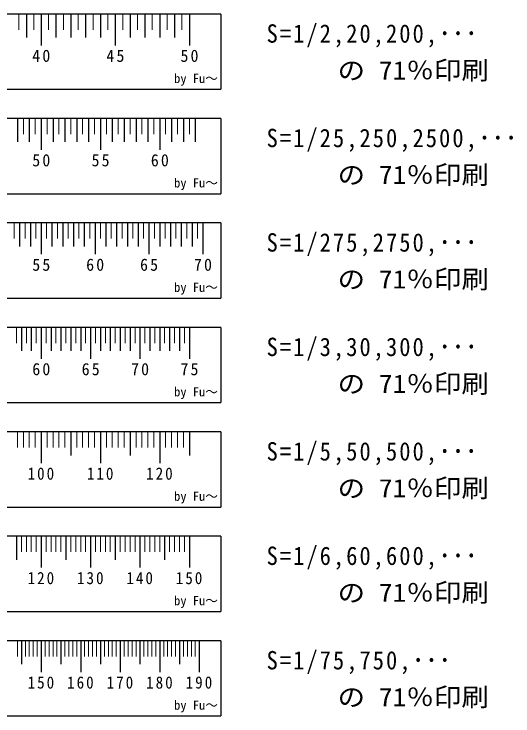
# Model space of a CAD drawing. Units: millimetres on the paper, enlarged 125 times, with parts at other scales. Extents: x -33544 to 34536, y -21689 to 23870.
# Drawn here: x 19596 to 34536, y -21689 to -689 of the extents above; entities that cross this region are included whole.
import ezdxf
from ezdxf.enums import TextEntityAlignment as Align

# ---------------------------------------------------------------- set-up
doc = ezdxf.new("R2010")
doc.units = ezdxf.units.MM
doc.header["$LTSCALE"] = 125
for name, color, linetype, lineweight in [('4-0', 4, 'Continuous', 13), ('5-0', 7, 'Continuous', 25), ('6-0', 7, 'Continuous', 25), ('7-0', 7, 'Continuous', 25), ('8-0', 4, 'Continuous', 13), ('9-0', 4, 'Continuous', 13), ('A-0', 4, 'Continuous', 13), ('F-0', 7, 'Continuous', 25)]:
    doc.layers.add(name, color=color, linetype=linetype, lineweight=lineweight)
doc.styles.add('ＭＳ 明朝', font='')
doc.styles.get('ＭＳ 明朝').set_extended_font_data('MS Mincho')

msp = doc.modelspace()

# ---------------------------------------------------------------- linework, layer by layer
at = {"layer": '4-0'}
for p, q in [((19743.1, -689.4), (19743.1, -1158.2)), ((20186.8, -689.4), (20186.8, -1158.2)), ((20630.6, -689.4), (20630.6, -1158.2)), ((21074.3, -689.4), (21074.3, -1158.2)), ((21518.1, -689.4), (21518.1, -1158.2)), ((21961.8, -689.4), (21961.8, -1158.2)), ((22405.6, -689.4), (22405.6, -1158.2)), ((22849.3, -689.4), (22849.3, -1158.2)), ((23293.1, -689.4), (23293.1, -1158.2)), ((23736.8, -689.4), (23736.8, -1158.2)), ((24180.6, -689.4), (24180.6, -1158.2)), ((24624.3, -689.4), (24624.3, -1158.2))]:
    msp.add_line(p, q, dxfattribs=at)
at = {"layer": '4-0', "color": 7, "lineweight": 25}
for p, q in [((19965, -689.4), (19965, -1392.5)), ((20408.7, -689.4), (20408.7, -1626.9)), ((20852.5, -689.4), (20852.5, -1392.5)), ((21296.2, -689.4), (21296.2, -1392.5)), ((21740, -689.4), (21740, -1392.5)), ((22183.7, -689.4), (22183.7, -1392.5)), ((22627.5, -689.4), (22627.5, -1626.9)), ((23071.2, -689.4), (23071.2, -1392.5)), ((23515, -689.4), (23515, -1392.5)), ((23958.7, -689.4), (23958.7, -1392.5)), ((24402.5, -689.4), (24402.5, -1392.5)), ((24846.2, -689.4), (24846.2, -1626.9))]:
    msp.add_line(p, q, dxfattribs=at)
at = {"layer": '5-0'}
for p, q in [((19698.7, -3814.4), (19698.7, -4517.5)), ((20053.7, -3814.4), (20053.7, -4517.5)), ((20408.7, -3814.4), (20408.7, -4751.9)), ((20763.7, -3814.4), (20763.7, -4517.5)), ((21118.7, -3814.4), (21118.7, -4517.5)), ((21473.7, -3814.4), (21473.7, -4517.5)), ((21828.7, -3814.4), (21828.7, -4517.5)), ((22183.7, -3814.4), (22183.7, -4751.9)), ((22538.7, -3814.4), (22538.7, -4517.5)), ((22893.7, -3814.4), (22893.7, -4517.5)), ((23248.7, -3814.4), (23248.7, -4517.5)), ((23603.7, -3814.4), (23603.7, -4517.5)), ((23958.7, -3814.4), (23958.7, -4751.9)), ((24313.7, -3814.4), (24313.7, -4517.5)), ((24668.7, -3814.4), (24668.7, -4517.5)), ((25023.7, -3814.4), (25023.7, -4517.5))]:
    msp.add_line(p, q, dxfattribs=at)
at = {"layer": '5-0', "color": 4, "lineweight": 13}
for p, q in [((19876.2, -3814.4), (19876.2, -4283.2)), ((20231.2, -3814.4), (20231.2, -4283.2)), ((20586.2, -3814.4), (20586.2, -4283.2)), ((20941.2, -3814.4), (20941.2, -4283.2)), ((21296.2, -3814.4), (21296.2, -4283.2)), ((21651.2, -3814.4), (21651.2, -4283.2)), ((22006.2, -3814.4), (22006.2, -4283.2)), ((22361.2, -3814.4), (22361.2, -4283.2)), ((22716.2, -3814.4), (22716.2, -4283.2)), ((23071.2, -3814.4), (23071.2, -4283.2)), ((23426.2, -3814.4), (23426.2, -4283.2)), ((23781.2, -3814.4), (23781.2, -4283.2)), ((24136.2, -3814.4), (24136.2, -4283.2)), ((24491.2, -3814.4), (24491.2, -4283.2)), ((24846.2, -3814.4), (24846.2, -4283.2))]:
    msp.add_line(p, q, dxfattribs=at)
at = {"layer": '6-0', "color": 4, "lineweight": 13}
for p, q in [((19601.9, -6939.4), (19601.9, -7408.2)), ((19924.6, -6939.4), (19924.6, -7408.2)), ((20247.4, -6939.4), (20247.4, -7408.2)), ((20570.1, -6939.4), (20570.1, -7408.2)), ((20892.8, -6939.4), (20892.8, -7408.2)), ((21215.5, -6939.4), (21215.5, -7408.2)), ((21538.3, -6939.4), (21538.3, -7408.2)), ((21861, -6939.4), (21861, -7408.2)), ((22183.7, -6939.4), (22183.7, -7408.2)), ((22506.4, -6939.4), (22506.4, -7408.2)), ((22829.2, -6939.4), (22829.2, -7408.2)), ((23151.9, -6939.4), (23151.9, -7408.2)), ((23474.6, -6939.4), (23474.6, -7408.2)), ((23797.4, -6939.4), (23797.4, -7408.2)), ((24120.1, -6939.4), (24120.1, -7408.2)), ((24442.8, -6939.4), (24442.8, -7408.2)), ((24765.5, -6939.4), (24765.5, -7408.2)), ((25088.3, -6939.4), (25088.3, -7408.2))]:
    msp.add_line(p, q, dxfattribs=at)
at = {"layer": '6-0'}
for p, q in [((19763.3, -6939.4), (19763.3, -7642.5)), ((20086, -6939.4), (20086, -7642.5)), ((20408.7, -6939.4), (20408.7, -7876.9)), ((20731.4, -6939.4), (20731.4, -7642.5)), ((21054.2, -6939.4), (21054.2, -7642.5)), ((21376.9, -6939.4), (21376.9, -7642.5)), ((21699.6, -6939.4), (21699.6, -7642.5)), ((22022.4, -6939.4), (22022.4, -7876.9)), ((22345.1, -6939.4), (22345.1, -7642.5)), ((22667.8, -6939.4), (22667.8, -7642.5)), ((22990.5, -6939.4), (22990.5, -7642.5)), ((23313.3, -6939.4), (23313.3, -7642.5)), ((23636, -6939.4), (23636, -7876.9)), ((23958.7, -6939.4), (23958.7, -7642.5)), ((24281.4, -6939.4), (24281.4, -7642.5)), ((24604.2, -6939.4), (24604.2, -7642.5)), ((24926.9, -6939.4), (24926.9, -7642.5)), ((25249.6, -6939.4), (25249.6, -7876.9))]:
    msp.add_line(p, q, dxfattribs=at)
at = {"layer": '7-0', "color": 4, "lineweight": 13}
for p, q in [((19669.1, -10064.4), (19669.1, -10533.2)), ((19965, -10064.4), (19965, -10533.2)), ((20260.8, -10064.4), (20260.8, -10533.2)), ((20556.6, -10064.4), (20556.6, -10533.2)), ((20852.5, -10064.4), (20852.5, -10533.2)), ((21148.3, -10064.4), (21148.3, -10533.2)), ((21444.1, -10064.4), (21444.1, -10533.2)), ((21740, -10064.4), (21740, -10533.2)), ((22035.8, -10064.4), (22035.8, -10533.2)), ((22331.6, -10064.4), (22331.6, -10533.2)), ((22627.5, -10064.4), (22627.5, -10533.2)), ((22923.3, -10064.4), (22923.3, -10533.2)), ((23219.1, -10064.4), (23219.1, -10533.2)), ((23515, -10064.4), (23515, -10533.2)), ((23810.8, -10064.4), (23810.8, -10533.2)), ((24106.6, -10064.4), (24106.6, -10533.2)), ((24402.5, -10064.4), (24402.5, -10533.2)), ((24698.3, -10064.4), (24698.3, -10533.2))]:
    msp.add_line(p, q, dxfattribs=at)
at = {"layer": '7-0'}
for p, q in [((19817.1, -10064.4), (19817.1, -10767.5)), ((20112.9, -10064.4), (20112.9, -10767.5)), ((20408.7, -10064.4), (20408.7, -11001.9)), ((20704.6, -10064.4), (20704.6, -10767.5)), ((21000.4, -10064.4), (21000.4, -10767.5)), ((21296.2, -10064.4), (21296.2, -10767.5)), ((21592.1, -10064.4), (21592.1, -10767.5)), ((21887.9, -10064.4), (21887.9, -11001.9)), ((22183.7, -10064.4), (22183.7, -10767.5)), ((22479.6, -10064.4), (22479.6, -10767.5)), ((22775.4, -10064.4), (22775.4, -10767.5)), ((23071.2, -10064.4), (23071.2, -10767.5)), ((23367.1, -10064.4), (23367.1, -11001.9)), ((23662.9, -10064.4), (23662.9, -10767.5)), ((23958.7, -10064.4), (23958.7, -10767.5)), ((24254.6, -10064.4), (24254.6, -10767.5)), ((24550.4, -10064.4), (24550.4, -10767.5)), ((24846.2, -10064.4), (24846.2, -11001.9))]:
    msp.add_line(p, q, dxfattribs=at)
at = {"layer": '8-0'}
for p, q in [((19698.7, -13189.4), (19698.7, -13658.2)), ((19876.2, -13189.4), (19876.2, -13658.2)), ((20053.7, -13189.4), (20053.7, -13658.2)), ((20231.2, -13189.4), (20231.2, -13658.2)), ((20586.2, -13189.4), (20586.2, -13658.2)), ((20763.7, -13189.4), (20763.7, -13658.2)), ((20941.2, -13189.4), (20941.2, -13658.2)), ((21118.7, -13189.4), (21118.7, -13658.2)), ((21473.7, -13189.4), (21473.7, -13658.2)), ((21651.2, -13189.4), (21651.2, -13658.2)), ((21828.7, -13189.4), (21828.7, -13658.2)), ((22006.2, -13189.4), (22006.2, -13658.2)), ((22361.2, -13189.4), (22361.2, -13658.2)), ((22538.7, -13189.4), (22538.7, -13658.2)), ((22716.2, -13189.4), (22716.2, -13658.2)), ((22893.7, -13189.4), (22893.7, -13658.2)), ((23248.7, -13189.4), (23248.7, -13658.2)), ((23426.2, -13189.4), (23426.2, -13658.2)), ((23603.7, -13189.4), (23603.7, -13658.2)), ((23781.2, -13189.4), (23781.2, -13658.2)), ((24136.2, -13189.4), (24136.2, -13658.2)), ((24313.7, -13189.4), (24313.7, -13658.2)), ((24491.2, -13189.4), (24491.2, -13658.2)), ((24668.7, -13189.4), (24668.7, -13658.2))]:
    msp.add_line(p, q, dxfattribs=at)
at = {"layer": '8-0', "color": 7, "lineweight": 25}
for p, q in [((20408.7, -13189.4), (20408.7, -14126.9)), ((21296.2, -13189.4), (21296.2, -13892.5)), ((22183.7, -13189.4), (22183.7, -14126.9)), ((23071.2, -13189.4), (23071.2, -13892.5)), ((23958.7, -13189.4), (23958.7, -14126.9)), ((24846.2, -13189.4), (24846.2, -13892.5))]:
    msp.add_line(p, q, dxfattribs=at)
at = {"layer": '9-0', "color": 7, "lineweight": 25}
for p, q in [((19669.1, -16314.4), (19669.1, -17017.5)), ((20408.7, -16314.4), (20408.7, -17251.9)), ((21148.3, -16314.4), (21148.3, -17017.5)), ((21887.9, -16314.4), (21887.9, -17251.9)), ((22627.5, -16314.4), (22627.5, -17017.5)), ((23367.1, -16314.4), (23367.1, -17251.9)), ((24106.6, -16314.4), (24106.6, -17017.5)), ((24846.2, -16314.4), (24846.2, -17251.9))]:
    msp.add_line(p, q, dxfattribs=at)
at = {"layer": '9-0'}
for p, q in [((19817.1, -16314.4), (19817.1, -16783.2)), ((19965, -16314.4), (19965, -16783.2)), ((20112.9, -16314.4), (20112.9, -16783.2)), ((20260.8, -16314.4), (20260.8, -16783.2)), ((20556.6, -16314.4), (20556.6, -16783.2)), ((20704.6, -16314.4), (20704.6, -16783.2)), ((20852.5, -16314.4), (20852.5, -16783.2)), ((21000.4, -16314.4), (21000.4, -16783.2)), ((21296.2, -16314.4), (21296.2, -16783.2)), ((21444.1, -16314.4), (21444.1, -16783.2)), ((21592.1, -16314.4), (21592.1, -16783.2)), ((21740, -16314.4), (21740, -16783.2)), ((22035.8, -16314.4), (22035.8, -16783.2)), ((22183.7, -16314.4), (22183.7, -16783.2)), ((22331.6, -16314.4), (22331.6, -16783.2)), ((22479.6, -16314.4), (22479.6, -16783.2)), ((22775.4, -16314.4), (22775.4, -16783.2)), ((22923.3, -16314.4), (22923.3, -16783.2)), ((23071.2, -16314.4), (23071.2, -16783.2)), ((23219.1, -16314.4), (23219.1, -16783.2)), ((23515, -16314.4), (23515, -16783.2)), ((23662.9, -16314.4), (23662.9, -16783.2)), ((23810.8, -16314.4), (23810.8, -16783.2)), ((23958.7, -16314.4), (23958.7, -16783.2)), ((24254.6, -16314.4), (24254.6, -16783.2)), ((24402.5, -16314.4), (24402.5, -16783.2)), ((24550.4, -16314.4), (24550.4, -16783.2)), ((24698.3, -16314.4), (24698.3, -16783.2))]:
    msp.add_line(p, q, dxfattribs=at)
at = {"layer": 'A-0'}
for p, q in [((19698.7, -19439.4), (19698.7, -19908.2)), ((19935.4, -19439.4), (19935.4, -19908.2)), ((20053.7, -19439.4), (20053.7, -19908.2)), ((20172.1, -19439.4), (20172.1, -19908.2)), ((20290.4, -19439.4), (20290.4, -19908.2)), ((20527.1, -19439.4), (20527.1, -19908.2)), ((20645.4, -19439.4), (20645.4, -19908.2)), ((20763.7, -19439.4), (20763.7, -19908.2)), ((20882.1, -19439.4), (20882.1, -19908.2)), ((21118.7, -19439.4), (21118.7, -19908.2)), ((21237.1, -19439.4), (21237.1, -19908.2)), ((21355.4, -19439.4), (21355.4, -19908.2)), ((21473.7, -19439.4), (21473.7, -19908.2)), ((21710.4, -19439.4), (21710.4, -19908.2)), ((21828.7, -19439.4), (21828.7, -19908.2)), ((21947.1, -19439.4), (21947.1, -19908.2)), ((22065.4, -19439.4), (22065.4, -19908.2)), ((22302.1, -19439.4), (22302.1, -19908.2)), ((22420.4, -19439.4), (22420.4, -19908.2)), ((22538.7, -19439.4), (22538.7, -19908.2)), ((22657.1, -19439.4), (22657.1, -19908.2)), ((22893.7, -19439.4), (22893.7, -19908.2)), ((23012.1, -19439.4), (23012.1, -19908.2)), ((23130.4, -19439.4), (23130.4, -19908.2)), ((23248.7, -19439.4), (23248.7, -19908.2)), ((23485.4, -19439.4), (23485.4, -19908.2)), ((23603.7, -19439.4), (23603.7, -19908.2)), ((23722.1, -19439.4), (23722.1, -19908.2)), ((23840.4, -19439.4), (23840.4, -19908.2)), ((24077.1, -19439.4), (24077.1, -19908.2)), ((24195.4, -19439.4), (24195.4, -19908.2)), ((24313.7, -19439.4), (24313.7, -19908.2)), ((24432.1, -19439.4), (24432.1, -19908.2)), ((24668.7, -19439.4), (24668.7, -19908.2)), ((24787.1, -19439.4), (24787.1, -19908.2)), ((24905.4, -19439.4), (24905.4, -19908.2)), ((25023.7, -19439.4), (25023.7, -19908.2))]:
    msp.add_line(p, q, dxfattribs=at)
at = {"layer": 'A-0', "color": 7, "lineweight": 25}
for p, q in [((19817.1, -19439.4), (19817.1, -20142.5)), ((20408.7, -19439.4), (20408.7, -20376.9)), ((21000.4, -19439.4), (21000.4, -20142.5)), ((21592.1, -19439.4), (21592.1, -20376.9)), ((22183.7, -19439.4), (22183.7, -20142.5)), ((22775.4, -19439.4), (22775.4, -20376.9)), ((23367.1, -19439.4), (23367.1, -20142.5)), ((23958.7, -19439.4), (23958.7, -20376.9)), ((24550.4, -19439.4), (24550.4, -20142.5)), ((25142.1, -19439.4), (25142.1, -20376.9))]:
    msp.add_line(p, q, dxfattribs=at)
at = {"layer": 'F-0'}
for p, q in [((25783.7, -689.4), (2033.7, -689.4)), ((25783.7, -689.4), (25783.7, -2939.4)), ((2033.7, -2939.4), (25783.7, -2939.4)), ((25783.7, -3814.4), (2033.7, -3814.4)), ((25783.7, -3814.4), (25783.7, -6064.4)), ((2033.7, -6064.4), (25783.7, -6064.4)), ((25783.7, -6939.4), (2033.7, -6939.4)), ((25783.7, -6939.4), (25783.7, -9189.4)), ((2033.7, -9189.4), (25783.7, -9189.4)), ((25783.7, -10064.4), (2033.7, -10064.4)), ((25783.7, -10064.4), (25783.7, -12314.4)), ((2033.7, -12314.4), (25783.7, -12314.4)), ((25783.7, -13189.4), (2033.7, -13189.4)), ((25783.7, -13189.4), (25783.7, -15439.4)), ((2033.7, -15439.4), (25783.7, -15439.4)), ((25783.7, -16314.4), (2033.7, -16314.4)), ((25783.7, -16314.4), (25783.7, -18564.4)), ((2033.7, -18564.4), (25783.7, -18564.4)), ((25783.7, -19439.4), (2033.7, -19439.4)), ((25783.7, -19439.4), (25783.7, -21689.4)), ((2033.7, -21689.4), (25783.7, -21689.4))]:
    msp.add_line(p, q, dxfattribs=at)

# ---------------------------------------------------------------- texts
at = {"layer": '4-0', "color": 3, "char_height": 366.6, "attachment_point": 7, "style": 'ＭＳ 明朝'}
for s, insert in [('\\T1.27;\\W0.95;40', (20143.1, -2126.9)), ('\\T1.27;\\W0.95;45', (22361.8, -2126.9)), ('\\T1.27;\\W0.95;50', (24580.6, -2126.9))]:
    msp.add_mtext(s, dxfattribs=dict(at, insert=insert))
at = {"layer": '5-0', "color": 3, "char_height": 366.6, "attachment_point": 7, "style": 'ＭＳ 明朝'}
for s, insert in [('\\T1.27;\\W0.95;50', (20143.1, -5251.9)), ('\\T1.27;\\W0.95;55', (21918.1, -5251.9)), ('\\T1.27;\\W0.95;60', (23693.1, -5251.9))]:
    msp.add_mtext(s, dxfattribs=dict(at, insert=insert))
at = {"layer": '6-0', "color": 3, "char_height": 366.6, "attachment_point": 7, "style": 'ＭＳ 明朝'}
for s, insert in [('\\T1.27;\\W0.95;55', (20143.1, -8376.9)), ('\\T1.27;\\W0.95;60', (21756.7, -8376.9)), ('\\T1.27;\\W0.95;65', (23370.4, -8376.9)), ('\\T1.27;\\W0.95;70', (24984, -8376.9))]:
    msp.add_mtext(s, dxfattribs=dict(at, insert=insert))
at = {"layer": '7-0', "color": 3, "char_height": 366.6, "attachment_point": 7, "style": 'ＭＳ 明朝'}
for s, insert in [('\\T1.27;\\W0.95;60', (20143.1, -11501.9)), ('\\T1.27;\\W0.95;65', (21622.3, -11501.9)), ('\\T1.27;\\W0.95;70', (23101.4, -11501.9)), ('\\T1.27;\\W0.95;75', (24580.6, -11501.9))]:
    msp.add_mtext(s, dxfattribs=dict(at, insert=insert))
at = {"layer": '8-0', "color": 3, "char_height": 366.6, "attachment_point": 7, "style": 'ＭＳ 明朝'}
for s, insert in [('\\T1.27;\\W0.9;100', (20002.5, -14626.9)), ('\\T1.27;\\W0.9;110', (21777.5, -14626.9)), ('\\T1.27;\\W0.9;120', (23552.5, -14626.9))]:
    msp.add_mtext(s, dxfattribs=dict(at, insert=insert))
at = {"layer": '9-0', "color": 3, "char_height": 366.6, "attachment_point": 7, "style": 'ＭＳ 明朝'}
for s, insert in [('\\T1.27;\\W0.9;120', (20002.5, -17751.9)), ('\\T1.27;\\W0.9;130', (21481.6, -17751.9)), ('\\T1.27;\\W0.9;140', (22960.8, -17751.9)), ('\\T1.27;\\W0.9;150', (24440, -17751.9))]:
    msp.add_mtext(s, dxfattribs=dict(at, insert=insert))
at = {"layer": 'A-0', "color": 3, "char_height": 366.6, "attachment_point": 7, "style": 'ＭＳ 明朝'}
for s, insert in [('\\T1.27;\\W0.9;150', (20002.5, -20876.9)), ('\\T1.27;\\W0.9;160', (21185.8, -20876.9)), ('\\T1.27;\\W0.9;170', (22369.1, -20876.9)), ('\\T1.27;\\W0.9;180', (23552.5, -20876.9)), ('\\T1.27;\\W0.9;190', (24735.8, -20876.9))]:
    msp.add_mtext(s, dxfattribs=dict(at, insert=insert))
at = {"layer": 'F-0', "color": 4, "style": 'ＭＳ 明朝', "width": 1.1}
for p in [(29283.7, -2814.4), (29283.7, -5939.4), (29283.7, -9064.4), (29283.7, -12189.4), (29283.7, -15314.4), (29283.7, -18439.4), (29283.7, -21564.4)]:
    msp.add_text('の 71％印刷', height=549.9, dxfattribs=at).set_placement(p, align=Align.BOTTOM_LEFT)
at = {"layer": 'F-0', "color": 4, "style": 'ＭＳ 明朝'}
for p in [(24388.6, -2835.1), (24388.6, -5960.1), (24388.6, -9085.1), (24388.6, -12210.1), (24388.6, -15335.1), (24388.6, -18460.1), (24388.6, -21585.1)]:
    msp.add_text('by Fu～', height=274.9, dxfattribs=at).set_placement(p, align=Align.BOTTOM_LEFT)
at = {"layer": 'F-0', "color": 4, "char_height": 549.9, "attachment_point": 7, "style": 'ＭＳ 明朝'}
for s, insert in [('\\T1.18;\\W0.9;S=1/2,20,200,･･･\\~', (27158.7, -1689.4)), ('\\T1.18;\\W0.9;S=1/25,250,2500,･･･\\~', (27158.7, -4814.4)), ('\\T1.18;\\W0.9;S=1/275,2750,･･･\\~', (27158.7, -7939.4)), ('\\T1.18;\\W0.9;S=1/3,30,300,･･･\\~', (27158.7, -11064.4)), ('\\T1.18;\\W0.9;S=1/5,50,500,･･･\\~', (27158.7, -14189.4)), ('\\T1.18;\\W0.9;S=1/6,60,600,･･･\\~', (27158.7, -17314.4)), ('\\T1.18;\\W0.9;S=1/75,750,･･･\\~', (27158.7, -20439.4))]:
    msp.add_mtext(s, dxfattribs=dict(at, insert=insert))

doc.saveas('drawing.dxf')
